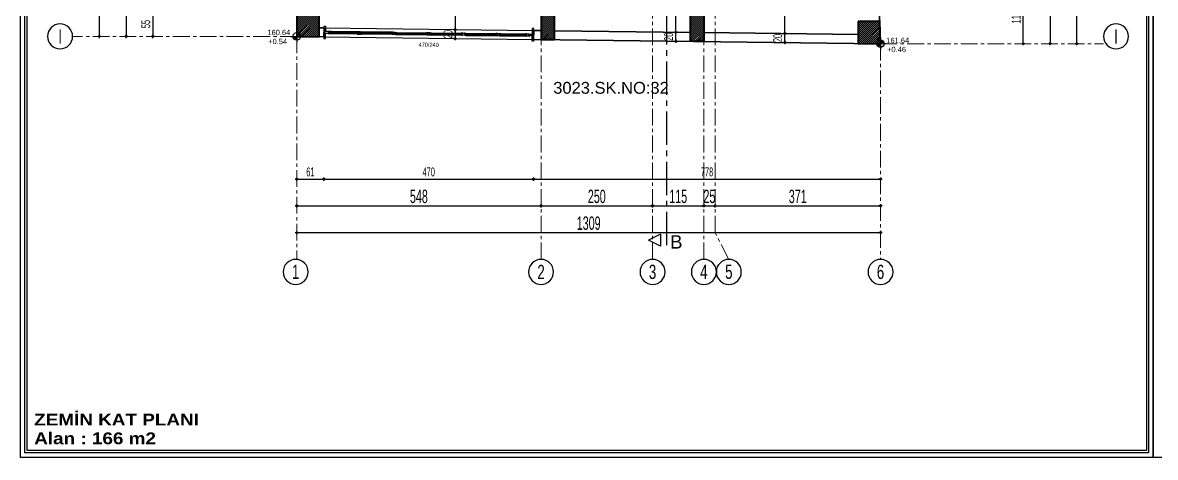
# Model space of a CAD drawing. Extents: x 386248 to 427517, y 4539405 to 4542296.
# Drawn here: x 390773 to 393312, y 4539405 to 4540380 of the extents above; entities that cross this region are included whole.
import ezdxf
from ezdxf.enums import TextEntityAlignment as Align

# ---------------------------------------------------------------- set-up
doc = ezdxf.new("R2010")
doc.units = 0
for name, pattern in [('CENTER', [2, 1.25, -0.25, 0.25, -0.25]), ('CENTER2', [1.125, 0.75, -0.125, 0.125, -0.125]), ('CENTERX2', [4, 2.5, -0.5, 0.5, -0.5])]:
    doc.linetypes.add(name, pattern=pattern)
for name, color, linetype, lineweight in [('AKS', 251, 'CENTERX2', 20), ('AKS YAZISI', 4, 'Continuous', 25), ('ASIK', 3, 'Continuous', 20), ('baca', 9, 'Continuous', 25), ('DIŞ 2', 167, 'Continuous', 25), ('DUVAR', 4, 'Continuous', 35), ('GOR1', 51, 'Continuous', 25), ('kolon', 1, 'Continuous', 40), ('KOTLAR', 63, 'Continuous', 30), ('OLCU10', 2, 'Continuous', 25), ('tarama kolon', 8, 'Continuous', 13), ('YAZILAR', 1, 'Continuous', 30), ('ölçü20', 1, 'Continuous', 20)]:
    doc.layers.add(name, color=color, linetype=linetype, lineweight=lineweight)
for name, color, linetype in [('DIM', 7, 'Continuous'), ('duvar-kesim', 250, 'Continuous'), ('penc-yazi', 7, 'Continuous'), ('pencere', 7, 'Continuous'), ('Standart', 7, 'Continuous')]:
    doc.layers.add(name, color=color, linetype=linetype)
doc.styles.add('arial_1_18', font='arial.ttf', dxfattribs={"height": 0.2})
doc.styles.add('RomanSTA', font='')
doc.styles.get("Standard").update_dxf_attribs({"font": 'arial.ttf'})
doc.styles.add('T', font='ISOt.shx', dxfattribs={"width": 0.6})
doc.styles.add('UNIV', font='', dxfattribs={"width": 0.7})
doc.styles.get('RomanSTA').set_extended_font_data('Arial')
doc.styles.get('UNIV').set_extended_font_data('Comic Sans MS')
doc.dimstyles.new('DOT2', dxfattribs={"dimtxt": 20, "dimasz": 0.7, "dimexe": 5, "dimexo": 5, "dimgap": 6, "dimtad": 1, "dimdec": 0, "dimdsep": 46, "dimtxsty": 'T', "dimblk1": 'SEL2', "dimblk2": 'SEL2', "dimsah": 1, "dimcen": 0, "dimse1": 1, "dimse2": 1, "dimclrd": 256, "dimclre": 256, "dimclrt": 256, "dimadec": 0, "dimazin": 0, "dimtfac": 1, "dimtdec": 0, "dimtix": 1, "dimtmove": 2, "dimatfit": 3, "dimldrblk": 'SEL2', "dimfxl": 1, "dimtolj": 1, "dimtzin": 0, "dimarcsym": 0})

# ---------------------------------------------------------------- blocks, each defined once
blk = doc.blocks.new('SEL2')
at = {"layer": 'OLCU10'}
for p, q in [((5.25, 0), (-5.25, 0)), ((0, 5.25), (0, -3.95))]:
    blk.add_line(p, q, dxfattribs=at)
blk.add_circle((0, 0), 2.75, dxfattribs=at)
blk = doc.blocks.new('*D2084')
at = {"layer": 'Defpoints', "color": 0}
for p in [(391777.2, 4541005.8), (391742.9, 4540364.1), (391794.9, 4540364.1)]:
    blk.add_point(p, dxfattribs=at)
at = {"layer": 'DIM', "lineweight": -2}
blk.add_line((391742.9, 4541005.1), (391742.9, 4540364.8), dxfattribs=at)
at = {"layer": 'DIM', "linetype": 'ByBlock', "lineweight": -2, "xscale": 0.7, "yscale": 0.7, "zscale": 0.7}
for p, rotation in [((391742.9, 4541005.8), 90), ((391742.9, 4540364.1), 270)]:
    blk.add_blockref('SEL2', p, dxfattribs=dict(at, rotation=rotation))
at = {"layer": 'DIM', "insert": (391726.9, 4540684.9), "char_height": 20, "attachment_point": 5, "rotation": 90, "style": 'T'}
blk.add_mtext('\\A1;642', dxfattribs=at)
blk = doc.blocks.new('*D2085')
at = {"layer": 'Defpoints', "color": 0}
for p in [(391794.9, 4540364.1), (391742.9, 4540344.4), (391775.9, 4540344.4)]:
    blk.add_point(p, dxfattribs=at)
at = {"layer": 'DIM', "lineweight": -2}
for p, q in [((391742.9, 4540364.8), (391742.9, 4540365.5)), ((391742.9, 4540364.1), (391742.9, 4540344.4)), ((391742.9, 4540343.7), (391742.9, 4540343))]:
    blk.add_line(p, q, dxfattribs=at)
at = {"layer": 'DIM', "linetype": 'ByBlock', "lineweight": -2, "xscale": 0.7, "yscale": 0.7, "zscale": 0.7}
for p, rotation in [((391742.9, 4540364.1), 270), ((391742.9, 4540344.4), 90)]:
    blk.add_blockref('SEL2', p, dxfattribs=dict(at, rotation=rotation))
at = {"layer": 'DIM', "insert": (391726.9, 4540354.2), "char_height": 20, "attachment_point": 5, "rotation": 90, "style": 'T'}
blk.add_mtext('\\A1;20', dxfattribs=at)
blk = doc.blocks.new('*D2089')
at = {"layer": 'Defpoints', "color": 0}
for p in [(392473.6, 4540335.7), (392473.8, 4540355.7), (392482, 4540355.7)]:
    blk.add_point(p, dxfattribs=at)
at = {"layer": 'DIM', "lineweight": -2}
for p, q in [((392482, 4540356.4), (392482, 4540357.1)), ((392482, 4540335.7), (392482, 4540355.7)), ((392482, 4540335), (392482, 4540334.3))]:
    blk.add_line(p, q, dxfattribs=at)
at = {"layer": 'DIM', "linetype": 'ByBlock', "lineweight": -2, "xscale": 0.7, "yscale": 0.7, "zscale": 0.7}
for p, rotation in [((392482, 4540335.7), 90), ((392482, 4540355.7), 270)]:
    blk.add_blockref('SEL2', p, dxfattribs=dict(at, rotation=rotation))
at = {"layer": 'DIM', "insert": (392466, 4540345.7), "char_height": 20, "attachment_point": 5, "rotation": 90, "style": 'T'}
blk.add_mtext('\\A1;20', dxfattribs=at)
blk = doc.blocks.new('*D2090')
at = {"layer": 'Defpoints', "color": 0}
for p in [(392482, 4541031), (392505, 4541031), (392473.8, 4540355.7)]:
    blk.add_point(p, dxfattribs=at)
at = {"layer": 'DIM', "lineweight": -2}
blk.add_line((392482, 4540356.4), (392482, 4541030.3), dxfattribs=at)
at = {"layer": 'DIM', "linetype": 'ByBlock', "lineweight": -2, "xscale": 0.7, "yscale": 0.7, "zscale": 0.7}
for p, rotation in [((392482, 4541031), 90), ((392482, 4540355.7), 270)]:
    blk.add_blockref('SEL2', p, dxfattribs=dict(at, rotation=rotation))
at = {"layer": 'DIM', "insert": (392466, 4540693.3), "char_height": 20, "attachment_point": 5, "rotation": 90, "style": 'T'}
blk.add_mtext('\\A1;675', dxfattribs=at)
blk = doc.blocks.new('*D2107')
at = {"layer": 'Defpoints', "color": 0}
for p in [(392237.5, 4540358.4), (392252.2, 4540338.4), (392252.4, 4540358.4)]:
    blk.add_point(p, dxfattribs=at)
at = {"layer": 'DIM', "lineweight": -2}
for p, q in [((392237.5, 4540359.1), (392237.5, 4540359.8)), ((392237.5, 4540338.4), (392237.5, 4540358.4)), ((392237.5, 4540337.7), (392237.5, 4540337))]:
    blk.add_line(p, q, dxfattribs=at)
at = {"layer": 'DIM', "linetype": 'ByBlock', "lineweight": -2, "xscale": 0.7, "yscale": 0.7, "zscale": 0.7}
for p, rotation in [((392237.5, 4540358.4), 270), ((392237.5, 4540338.4), 90)]:
    blk.add_blockref('SEL2', p, dxfattribs=dict(at, rotation=rotation))
at = {"layer": 'DIM', "insert": (392221.5, 4540348.4), "char_height": 20, "attachment_point": 5, "rotation": 90, "style": 'T'}
blk.add_mtext('\\A1;20', dxfattribs=at)
blk = doc.blocks.new('*D2108')
at = {"layer": 'Defpoints', "color": 0}
for p in [(392237.5, 4540685.8), (392252.6, 4540685.8), (392252.4, 4540358.4)]:
    blk.add_point(p, dxfattribs=at)
at = {"layer": 'DIM', "lineweight": -2}
blk.add_line((392237.5, 4540359.1), (392237.5, 4540685.1), dxfattribs=at)
at = {"layer": 'DIM', "linetype": 'ByBlock', "lineweight": -2, "xscale": 0.7, "yscale": 0.7, "zscale": 0.7}
for p, rotation in [((392237.5, 4540685.8), 90), ((392237.5, 4540358.4), 270)]:
    blk.add_blockref('SEL2', p, dxfattribs=dict(at, rotation=rotation))
at = {"layer": 'DIM', "insert": (392221.5, 4540522.1), "char_height": 20, "attachment_point": 5, "rotation": 90, "style": 'T'}
blk.add_mtext('\\A1;327', dxfattribs=at)
blk = doc.blocks.new('KOLONLAR 444')
at = {"layer": 'tarama kolon'}
h = blk.add_hatch(dxfattribs=at)
h.set_pattern_fill('ANSI31', color=256)
h.set_pattern_definition([(45, (2287.4398, -3197.0584), (-2.2450640303, 2.2450640303), [])])
h.paths.add_polyline_path([(397483.5, 4544385.7), (397513.5, 4544385.7), (397513.5, 4544325.7), (397483.5, 4544325.7)])
h.paths.add_polyline_path([(397798.1, 4544357.7), (397798.1, 4544337.7), (397798.1, 4544327.7), (397858.1, 4544327.7), (397857.1, 4544357.7)])
h.paths.add_polyline_path([(397123.5, 4544817.3), (397183.5, 4544817.3), (397183.5, 4544787.3), (397123.5, 4544787.3)])
h.paths.add_polyline_path([(397812.7, 4543913.7), (397812.7, 4543893.7), (397812.7, 4543875.7), (397873, 4543875.7), (397872.4, 4543893.7), (397871.7, 4543913.7)])
h.paths.add_polyline_path([(397834.6, 4543572.8), (397834.6, 4543523.5), (397884.6, 4543522.8), (397882.9, 4543572.8)])
h.paths.add_polyline_path([(396633.5, 4544777.3), (396633.5, 4544797.3), (396633.5, 4544817.3), (396573.5, 4544817.3), (396573.5, 4544797.3), (396573.5, 4544777.3)])
h.paths.add_polyline_path([(396626, 4543538.5), (396626, 4543589.2), (396575.9, 4543589.2), (396576, 4543539.2)])
h.paths.add_polyline_path([(397483.5, 4543935.7), (397513.5, 4543935.7), (397513.5, 4543875.7), (397483.5, 4543875.7)])
h.paths.add_polyline_path([(397123.5, 4543875.7), (397123.5, 4543905.7), (397183.5, 4543905.7), (397183.5, 4543875.7)])
h.paths.add_polyline_path([(397373.5, 4544180.7), (397348.5, 4544180.7), (397148.5, 4544180.7), (397148.5, 4544360.7), (397348.5, 4544360.7), (397373.5, 4544360.7), (397373.5, 4544385.7), (397123.5, 4544385.7), (397123.5, 4544155.7), (397123.5, 4544085.7), (397148.5, 4544085.7), (397148.5, 4544155.7), (397373.5, 4544155.7)])
h.paths.add_polyline_path([(397782, 4544817.3), (397782, 4544797.3), (397782, 4544777.3), (397843.3, 4544777.3), (397842.6, 4544797.3), (397842, 4544817.3)])
h.paths.add_polyline_path([(396574.8, 4544120.7), (396634.8, 4544120.7), (396634.8, 4544080.7), (396574.9, 4544080.7)])
h.paths.add_polyline_path([(397458.5, 4543528.2), (397458.5, 4543587.8), (397488.5, 4543587.8), (397488.5, 4543527.8)])
h.paths.add_polyline_path([(397453.5, 4544817.3), (397513.5, 4544817.3), (397513.5, 4544787.3), (397453.5, 4544787.3)])
h.paths.add_polyline_path([(397153.5, 4543605.7), (397133.5, 4543605.7), (397123.5, 4543605.7), (397123.5, 4543532.3), (397153.5, 4543532), (397153.5, 4543595.7)])
h.paths.add_polyline_path([(396634, 4544485.7), (396634, 4544505.7), (396634, 4544515.7), (396633.5, 4544525.7), (396613.5, 4544525.7), (396574, 4544525.7), (396574.1, 4544485.7)])
at = {"layer": 'kolon'}
for points in [[(396573.5, 4544777.3), (396633.5, 4544777.3), (396633.5, 4544797.3), (396633.5, 4544817.3), (396573.5, 4544817.3), (396573.5, 4544797.3)], [(397123.5, 4544817.3), (397183.5, 4544817.3), (397183.5, 4544787.3), (397123.5, 4544787.3)], [(397453.5, 4544817.3), (397513.5, 4544817.3), (397513.5, 4544787.3), (397453.5, 4544787.3)], [(397842.6, 4544797.3), (397842, 4544817.3), (397782, 4544817.3), (397782, 4544797.3), (397782, 4544777.3), (397843.3, 4544777.3)], [(396574.1, 4544485.7), (396634, 4544485.7), (396634, 4544505.7), (396634, 4544515.7), (396634, 4544525.7), (396633.5, 4544525.7), (396613.5, 4544525.7), (396574, 4544525.7)], [(397857.1, 4544357.7), (397798.1, 4544357.7), (397798.1, 4544337.7), (397798.1, 4544327.7), (397858.1, 4544327.7)], [(396574.8, 4544120.7), (396634.8, 4544120.7), (396634.8, 4544080.7), (396574.9, 4544080.7)], [(397871.7, 4543913.7), (397812.7, 4543913.7), (397812.7, 4543893.7), (397812.7, 4543875.7), (397873, 4543875.7), (397872.4, 4543893.7)], [(396626, 4543538.5), (396626, 4543589.2), (396575.9, 4543589.2), (396576, 4543539.2)], [(397153.5, 4543595.7), (397153.5, 4543605.7), (397133.5, 4543605.7), (397123.5, 4543605.7), (397123.5, 4543532.3), (397153.5, 4543532)], [(397458.5, 4543528.2), (397458.5, 4543587.8), (397488.5, 4543587.8), (397488.5, 4543527.8)], [(397834.6, 4543572.8), (397834.6, 4543523.5), (397884.6, 4543522.8), (397882.9, 4543572.8)]]:
    blk.add_lwpolyline(points, close=True, dxfattribs=at)
at = {"layer": 'kolon', "linetype": 'ByBlock'}
blk.add_lwpolyline([(397123.5, 4544155.7), (397123.5, 4544085.7), (397148.5, 4544085.7), (397148.5, 4544155.7), (397373.5, 4544155.7), (397373.5, 4544180.7), (397348.5, 4544180.7), (397148.5, 4544180.7), (397148.5, 4544360.7), (397348.5, 4544360.7), (397373.5, 4544360.7), (397373.5, 4544385.7), (397123.5, 4544385.7), (397123.5, 4544155.7)], dxfattribs=at)
for points in [[(397483.5, 4544385.7), (397513.5, 4544385.7), (397513.5, 4544325.7), (397483.5, 4544325.7)], [(397483.5, 4543935.7), (397513.5, 4543935.7), (397513.5, 4543875.7), (397483.5, 4543875.7)], [(397123.5, 4543875.7), (397123.5, 4543905.7), (397183.5, 4543905.7), (397183.5, 4543875.7)]]:
    blk.add_lwpolyline(points, close=True, dxfattribs=at)
blk = doc.blocks.new('fm-win5')
at = {"color": 8, "linetype": 'Continuous'}
for p, q in [((58, 1.4), (11.5, 1.4)), ((11.5, 1.4), (11.5, 0.2)), ((58, 0.2), (11.5, 0.2)), ((12.5, 1.4), (12.5, 0.2)), ((56.2, 3), (13.3, 3)), ((57, 1.4), (57, 0.2)), ((58, 1.4), (58, 0.2)), ((118, 1.4), (62, 1.4)), ((62, 1.4), (62, 0.2)), ((118, 0.2), (62, 0.2)), ((63, 1.4), (63, 0.2)), ((116.2, 3), (63.8, 3)), ((117, 1.4), (117, 0.2)), ((118, 1.4), (118, 0.2)), ((122, 1.4), (177.3, 1.4)), ((122, 1.4), (122, 0.2)), ((122, 0.2), (177.3, 0.2)), ((123, 1.4), (123, 0.2)), ((123.8, 3), (175.5, 3)), ((177, 1.4), (177, 0.2)), ((178, 1.4), (178, 0.2)), ((182, 1.4), (238, 1.4)), ((182, 1.4), (182, 0.2)), ((182, 0.2), (238, 0.2)), ((183, 1.4), (183, 0.2)), ((183.8, 3), (236.2, 3)), ((237, 1.4), (237, 0.2)), ((238, 1.4), (238, 0.2)), ((242, 1.4), (242, 0.2)), ((242, 1.4), (298, 1.4)), ((242, 0.2), (298, 0.2)), ((243, 1.4), (243, 0.2)), ((243.8, 3), (296.2, 3)), ((297, 1.4), (297, 0.2)), ((298, 1.4), (298, 0.2)), ((302, 1.4), (348.5, 1.4)), ((302, 1.4), (302, 0.2)), ((302, 0.2), (348.5, 0.2)), ((303, 1.4), (303, 0.2)), ((303.8, 3), (346.7, 3)), ((347.5, 1.4), (347.5, 0.2)), ((348.5, 1.4), (348.5, 0.2)), ((55.4, -1.9), (13.4, -1.9)), ((58.3, -0.5), (58.3, -0.5)), ((61.7, -0.5), (61.7, -0.5)), ((115.4, -1.9), (64.6, -1.9)), ((118.3, -0.5), (118.3, -0.5)), ((121.7, -0.5), (121.7, -0.5)), ((124.6, -1.9), (175.4, -1.9)), ((178.3, -0.5), (178.3, -0.5)), ((181.7, -0.5), (181.7, -0.5)), ((184.6, -1.9), (235.4, -1.9)), ((238.3, -0.5), (238.3, -0.5)), ((241.7, -0.5), (241.7, -0.5)), ((244.6, -1.9), (295.5, -1.9)), ((298.3, -0.5), (298.3, -0.5)), ((301.7, -0.5), (301.7, -0.5)), ((304.6, -1.9), (346.7, -1.9))]:
    blk.add_line(p, q, dxfattribs=at)
at = {"linetype": 'Continuous'}
for points in [[(7.5, -1.7), (0, -1.7), (0, 1.7), (7.5, 1.7)], [(7.7, 0.2), (8, 0.2), (8, 0.7), (7.7, 0.7), (7.7, 1), (8, 1), (8, 2), (7, 2), (7, 2.7), (6.4, 2.7), (6.3, 2), (6, 2), (6.2, 3), (13, 3), (13.2, 2), (12.9, 2), (12.8, 2.7), (12.2, 2.7), (12.2, 2), (11, 2), (11, 1), (11.3, 1), (11.3, 0.7), (11, 0.7), (11, 0.2), (11.3, 0.2), (11.3, -0.1), (11, -0.1), (11, -1.7), (11.3, -1.7), (11.3, -2), (7.7, -2), (7.7, -1.7), (8, -1.7), (8, -0.1), (7.7, -0.1)], [(58.5, 0.7), (58.2, 0.7), (58.2, 1), (58.5, 1), (58.5, 2), (57.3, 2), (57.3, 2.7), (56.7, 2.7), (56.6, 2), (56.3, 2), (56.5, 3), (63.5, 3), (63.7, 2), (63.4, 2), (63.3, 2.7), (62.7, 2.7), (62.7, 2), (61.5, 2), (61.5, 1), (61.8, 1), (61.8, 0.7), (61.5, 0.7), (61.5, 0.2), (61.8, 0.2), (61.8, -0.1), (61.5, -0.1), (61.5, -1.7), (61.8, -1.7), (61.8, -2), (58.2, -2), (58.2, -1.7), (58.5, -1.7), (58.5, -0.1), (58.2, -0.1), (58.2, 0.2), (58.5, 0.2)], [(121.5, 0.7), (121.8, 0.7), (121.8, 1), (121.5, 1), (121.5, 2), (122.7, 2), (122.7, 2.7), (123.3, 2.7), (123.4, 2), (123.7, 2), (123.5, 3), (116.5, 3), (116.3, 2), (116.6, 2), (116.7, 2.7), (117.3, 2.7), (117.3, 2), (118.5, 2), (118.5, 1), (118.2, 1), (118.2, 0.7), (118.5, 0.7), (118.5, 0.2), (118.2, 0.2), (118.2, -0.1), (118.5, -0.1), (118.5, -1.7), (118.2, -1.7), (118.2, -2), (121.8, -2), (121.8, -1.7), (121.5, -1.7), (121.5, -0.1), (121.8, -0.1), (121.8, 0.2), (121.5, 0.2)], [(178.5, 0.7), (178.2, 0.7), (178.2, 1), (178.5, 1), (178.5, 2), (177.3, 2), (177.3, 2.7), (176.7, 2.7), (176.6, 2), (176.3, 2), (176.5, 3), (183.5, 3), (183.7, 2), (183.4, 2), (183.3, 2.7), (182.7, 2.7), (182.7, 2), (181.5, 2), (181.5, 1), (181.8, 1), (181.8, 0.7), (181.5, 0.7), (181.5, 0.2), (181.8, 0.2), (181.8, -0.1), (181.5, -0.1), (181.5, -1.7), (181.8, -1.7), (181.8, -2), (178.2, -2), (178.2, -1.7), (178.5, -1.7), (178.5, -0.1), (178.2, -0.1), (178.2, 0.2), (178.5, 0.2)], [(241.5, 0.7), (241.8, 0.7), (241.8, 1), (241.5, 1), (241.5, 2), (242.7, 2), (242.7, 2.7), (243.3, 2.7), (243.4, 2), (243.7, 2), (243.5, 3), (236.5, 3), (236.3, 2), (236.6, 2), (236.7, 2.7), (237.3, 2.7), (237.3, 2), (238.5, 2), (238.5, 1), (238.2, 1), (238.2, 0.7), (238.5, 0.7), (238.5, 0.2), (238.2, 0.2), (238.2, -0.1), (238.5, -0.1), (238.5, -1.7), (238.2, -1.7), (238.2, -2), (241.8, -2), (241.8, -1.7), (241.5, -1.7), (241.5, -0.1), (241.8, -0.1), (241.8, 0.2), (241.5, 0.2)], [(301.5, 0.7), (301.8, 0.7), (301.8, 1), (301.5, 1), (301.5, 2), (302.7, 2), (302.7, 2.7), (303.3, 2.7), (303.4, 2), (303.7, 2), (303.5, 3), (296.5, 3), (296.3, 2), (296.6, 2), (296.7, 2.7), (297.3, 2.7), (297.3, 2), (298.5, 2), (298.5, 1), (298.2, 1), (298.2, 0.7), (298.5, 0.7), (298.5, 0.2), (298.2, 0.2), (298.2, -0.1), (298.5, -0.1), (298.5, -1.7), (298.2, -1.7), (298.2, -2), (301.8, -2), (301.8, -1.7), (301.5, -1.7), (301.5, -0.1), (301.8, -0.1), (301.8, 0.2), (301.5, 0.2)], [(352.3, 0.2), (352, 0.2), (352, 0.7), (352.3, 0.7), (352.3, 1), (352, 1), (352, 2), (353, 2), (353, 2.7), (353.6, 2.7), (353.7, 2), (354, 2), (353.8, 3), (347, 3), (346.8, 2), (347.1, 2), (347.2, 2.7), (347.8, 2.7), (347.8, 2), (349, 2), (349, 1), (348.7, 1), (348.7, 0.7), (349, 0.7), (349, 0.2), (348.7, 0.2), (348.7, -0.1), (349, -0.1), (349, -1.7), (348.7, -1.7), (348.7, -2), (352.3, -2), (352.3, -1.7), (352, -1.7), (352, -0.1), (352.3, -0.1)], [(352.5, -1.7), (360, -1.7), (360, 1.7), (352.5, 1.7)]]:
    blk.add_lwpolyline(points, close=True, dxfattribs=at)
at = {"color": 8, "linetype": 'Continuous'}
for points in [[(13.1, -0.5), (12.8, -0.5), (12.8, -1), (12.3, -1), (12.3, -0.5), (12, -0.5), (12, -1.1), (11.2, -1.1), (11.2, -0.5), (11.1, -0.5), (11.1, -1.4), (11.4, -1.4), (11.4, -1.9), (13.1, -1.9)], [(58.4, -0.2), (58.4, -0.8), (58, -0.8), (58, -1.2), (58.3, -1.2), (58.3, -1.5), (58, -1.5), (58, -1.9), (55.7, -1.9), (55.7, -0.5), (56, -0.5), (56, -1), (56.5, -1), (56.5, -0.5), (58.3, -0.5), (58.3, -0.2)], [(61.6, -0.2), (61.6, -0.8), (62, -0.8), (62, -1.2), (61.7, -1.2), (61.7, -1.5), (62, -1.5), (62, -1.9), (64.3, -1.9), (64.3, -0.5), (64, -0.5), (64, -1), (63.5, -1), (63.5, -0.5), (61.7, -0.5), (61.7, -0.2)], [(118.4, -0.2), (118.4, -0.8), (118, -0.8), (118, -1.2), (118.3, -1.2), (118.3, -1.5), (118, -1.5), (118, -1.9), (115.7, -1.9), (115.7, -0.5), (116, -0.5), (116, -1), (116.5, -1), (116.5, -0.5), (118.3, -0.5), (118.3, -0.2)], [(121.6, -0.2), (121.6, -0.8), (122, -0.8), (122, -1.2), (121.7, -1.2), (121.7, -1.5), (122, -1.5), (122, -1.9), (124.3, -1.9), (124.3, -0.5), (124, -0.5), (124, -1), (123.5, -1), (123.5, -0.5), (121.7, -0.5), (121.7, -0.2)], [(178.4, -0.2), (178.4, -0.8), (178, -0.8), (178, -1.2), (178.3, -1.2), (178.3, -1.5), (178, -1.5), (178, -1.9), (175.7, -1.9), (175.7, -0.5), (176, -0.5), (176, -1), (176.5, -1), (176.5, -0.5), (178.3, -0.5), (178.3, -0.2)], [(181.6, -0.2), (181.6, -0.8), (182, -0.8), (182, -1.2), (181.7, -1.2), (181.7, -1.5), (182, -1.5), (182, -1.9), (184.3, -1.9), (184.3, -0.5), (184, -0.5), (184, -1), (183.5, -1), (183.5, -0.5), (181.7, -0.5), (181.7, -0.2)], [(238.4, -0.2), (238.4, -0.8), (238, -0.8), (238, -1.2), (238.3, -1.2), (238.3, -1.5), (238, -1.5), (238, -1.9), (235.7, -1.9), (235.7, -0.5), (236, -0.5), (236, -1), (236.5, -1), (236.5, -0.5), (238.3, -0.5), (238.3, -0.2)], [(241.6, -0.2), (241.6, -0.8), (242, -0.8), (242, -1.2), (241.7, -1.2), (241.7, -1.5), (242, -1.5), (242, -1.9), (244.3, -1.9), (244.3, -0.5), (244, -0.5), (244, -1), (243.5, -1), (243.5, -0.5), (241.7, -0.5), (241.7, -0.2)], [(298.4, -0.2), (298.4, -0.8), (298, -0.8), (298, -1.2), (298.3, -1.2), (298.3, -1.5), (298, -1.5), (298, -1.9), (295.7, -1.9), (295.7, -0.5), (296, -0.5), (296, -1), (296.5, -1), (296.5, -0.5), (298.3, -0.5), (298.3, -0.2)], [(301.6, -0.2), (301.6, -0.8), (302, -0.8), (302, -1.2), (301.7, -1.2), (301.7, -1.5), (302, -1.5), (302, -1.9), (304.3, -1.9), (304.3, -0.5), (304, -0.5), (304, -1), (303.5, -1), (303.5, -0.5), (301.7, -0.5), (301.7, -0.2)], [(346.9, -0.5), (347.2, -0.5), (347.2, -1), (347.7, -1), (347.7, -0.5), (348, -0.5), (348, -1.1), (348.8, -1.1), (348.8, -0.5), (348.9, -0.5), (348.9, -1.4), (348.6, -1.4), (348.6, -1.9), (346.9, -1.9)]]:
    blk.add_lwpolyline(points, close=True, dxfattribs=at)
blk = doc.blocks.new('AKS-NO')
blk.add_circle((0, 0), 35)
at = {"color": 7, "style": 'UNIV', "width": 0.7}
blk.add_attdef('AKS-NO', text='', height=40, dxfattribs=at).set_placement((0, 0), align=Align.MIDDLE)
blk = doc.blocks.new('*D2566')
at = {"layer": 'Defpoints', "color": 0}
for p in [(392696.4, 4539909.2), (391387.8, 4539849.2), (392696.4, 4539849.2)]:
    blk.add_point(p, dxfattribs=at)
at = {"layer": 'DIŞ 2', "lineweight": -2}
blk.add_line((391388.5, 4539909.2), (392695.7, 4539909.2), dxfattribs=at)
at = {"layer": 'DIŞ 2', "linetype": 'ByBlock', "lineweight": -2, "xscale": 0.7, "yscale": 0.7, "zscale": 0.7, "rotation": 180}
blk.add_blockref('SEL2', (391387.8, 4539909.2), dxfattribs=at)
at = {"layer": 'DIŞ 2', "linetype": 'ByBlock', "lineweight": -2, "xscale": 0.7, "yscale": 0.7, "zscale": 0.7}
blk.add_blockref('SEL2', (392696.4, 4539909.2), dxfattribs=at)
at = {"layer": 'DIŞ 2', "insert": (392042.1, 4539930.2), "char_height": 30, "attachment_point": 5, "style": 'T'}
blk.add_mtext('\\A1;1309', dxfattribs=at)
blk = doc.blocks.new('*D2567')
at = {"layer": 'Defpoints', "color": 0}
for p in [(390945.2, 4541627.4), (390970.5, 4541627.4), (390970.5, 4540349.2)]:
    blk.add_point(p, dxfattribs=at)
at = {"layer": 'DIŞ 2', "lineweight": -2}
blk.add_line((390945.2, 4540349.9), (390945.2, 4541626.7), dxfattribs=at)
at = {"layer": 'DIŞ 2', "linetype": 'ByBlock', "lineweight": -2, "xscale": 0.7, "yscale": 0.7, "zscale": 0.7}
for p, rotation in [((390945.2, 4541627.4), 90), ((390945.2, 4540349.2), 270)]:
    blk.add_blockref('SEL2', p, dxfattribs=dict(at, rotation=rotation))
at = {"layer": 'DIŞ 2', "insert": (390924.2, 4540988.3), "char_height": 30, "attachment_point": 5, "rotation": 90, "style": 'T'}
blk.add_mtext('\\A1;1278', dxfattribs=at)
blk = doc.blocks.new('*D2575')
at = {"layer": 'ASIK', "lineweight": -2}
blk.add_line((391005.2, 4540685.1), (391005.2, 4540349.9), dxfattribs=at)
at = {"layer": 'Defpoints', "color": 0}
for p in [(391032.6, 4540685.8), (391005.2, 4540349.2), (391033.1, 4540349.2)]:
    blk.add_point(p, dxfattribs=at)
at = {"layer": 'ASIK', "linetype": 'ByBlock', "lineweight": -2, "xscale": 0.7, "yscale": 0.7, "zscale": 0.7}
for p, rotation in [((391005.2, 4540685.8), 90), ((391005.2, 4540349.2), 270)]:
    blk.add_blockref('SEL2', p, dxfattribs=dict(at, rotation=rotation))
at = {"layer": 'ASIK', "insert": (390984.2, 4540517.5), "char_height": 30, "attachment_point": 5, "rotation": 90, "style": 'T'}
blk.add_mtext('\\A1;337', dxfattribs=at)
blk = doc.blocks.new('*D2578')
at = {"layer": 'ASIK', "lineweight": -2}
blk.add_line((391388.5, 4539969.2), (391934.6, 4539969.2), dxfattribs=at)
at = {"layer": 'Defpoints', "color": 0}
for p in [(391935.3, 4540007.2), (391387.8, 4539990.5), (391935.3, 4539969.2)]:
    blk.add_point(p, dxfattribs=at)
at = {"layer": 'ASIK', "linetype": 'ByBlock', "lineweight": -2, "xscale": 0.7, "yscale": 0.7, "zscale": 0.7, "rotation": 180}
blk.add_blockref('SEL2', (391387.8, 4539969.2), dxfattribs=at)
at = {"layer": 'ASIK', "linetype": 'ByBlock', "lineweight": -2, "xscale": 0.7, "yscale": 0.7, "zscale": 0.7}
blk.add_blockref('SEL2', (391935.3, 4539969.2), dxfattribs=at)
at = {"layer": 'ASIK', "insert": (391661.5, 4539990.2), "char_height": 30, "attachment_point": 5, "style": 'T'}
blk.add_mtext('\\A1;548', dxfattribs=at)
blk = doc.blocks.new('*D2579')
at = {"layer": 'ASIK', "lineweight": -2}
blk.add_line((391936, 4539969.2), (392184.6, 4539969.2), dxfattribs=at)
at = {"layer": 'Defpoints', "color": 0}
for p in [(391935.3, 4540007.2), (392185.3, 4540007.2), (392185.3, 4539969.2)]:
    blk.add_point(p, dxfattribs=at)
at = {"layer": 'ASIK', "linetype": 'ByBlock', "lineweight": -2, "xscale": 0.7, "yscale": 0.7, "zscale": 0.7, "rotation": 180}
blk.add_blockref('SEL2', (391935.3, 4539969.2), dxfattribs=at)
at = {"layer": 'ASIK', "linetype": 'ByBlock', "lineweight": -2, "xscale": 0.7, "yscale": 0.7, "zscale": 0.7}
blk.add_blockref('SEL2', (392185.3, 4539969.2), dxfattribs=at)
at = {"layer": 'ASIK', "insert": (392060.3, 4539990.2), "char_height": 30, "attachment_point": 5, "style": 'T'}
blk.add_mtext('\\A1;250', dxfattribs=at)
blk = doc.blocks.new('*D2580')
at = {"layer": 'ASIK', "lineweight": -2}
blk.add_line((392186, 4539969.2), (392299.6, 4539969.2), dxfattribs=at)
at = {"layer": 'Defpoints', "color": 0}
for p in [(392185.3, 4540007.2), (392300.3, 4539994.9), (392300.3, 4539969.2)]:
    blk.add_point(p, dxfattribs=at)
at = {"layer": 'ASIK', "linetype": 'ByBlock', "lineweight": -2, "xscale": 0.7, "yscale": 0.7, "zscale": 0.7, "rotation": 180}
blk.add_blockref('SEL2', (392185.3, 4539969.2), dxfattribs=at)
at = {"layer": 'ASIK', "linetype": 'ByBlock', "lineweight": -2, "xscale": 0.7, "yscale": 0.7, "zscale": 0.7}
blk.add_blockref('SEL2', (392300.3, 4539969.2), dxfattribs=at)
at = {"layer": 'ASIK', "insert": (392242.8, 4539990.2), "char_height": 30, "attachment_point": 5, "style": 'T'}
blk.add_mtext('\\A1;115', dxfattribs=at)
blk = doc.blocks.new('*D2581')
at = {"layer": 'ASIK', "lineweight": -2}
for p, q in [((392299.6, 4539969.2), (392298.9, 4539969.2)), ((392300.3, 4539969.2), (392325.3, 4539969.2)), ((392326, 4539969.2), (392326.7, 4539969.2))]:
    blk.add_line(p, q, dxfattribs=at)
at = {"layer": 'Defpoints', "color": 0}
for p in [(392300.3, 4539994.9), (392325.3, 4539994.9), (392325.3, 4539969.2)]:
    blk.add_point(p, dxfattribs=at)
at = {"layer": 'ASIK', "linetype": 'ByBlock', "lineweight": -2, "xscale": 0.7, "yscale": 0.7, "zscale": 0.7}
blk.add_blockref('SEL2', (392300.3, 4539969.2), dxfattribs=at)
at = {"layer": 'ASIK', "linetype": 'ByBlock', "lineweight": -2, "xscale": 0.7, "yscale": 0.7, "zscale": 0.7, "rotation": 180}
blk.add_blockref('SEL2', (392325.3, 4539969.2), dxfattribs=at)
at = {"layer": 'ASIK', "insert": (392312.8, 4539990.2), "char_height": 30, "attachment_point": 5, "style": 'T'}
blk.add_mtext('\\A1;25', dxfattribs=at)
blk = doc.blocks.new('*D2582')
at = {"layer": 'ASIK', "lineweight": -2}
blk.add_line((392326, 4539969.2), (392695.7, 4539969.2), dxfattribs=at)
at = {"layer": 'Defpoints', "color": 0}
for p in [(392325.3, 4539994.9), (392696.4, 4539994.9), (392696.4, 4539969.2)]:
    blk.add_point(p, dxfattribs=at)
at = {"layer": 'ASIK', "linetype": 'ByBlock', "lineweight": -2, "xscale": 0.7, "yscale": 0.7, "zscale": 0.7, "rotation": 180}
blk.add_blockref('SEL2', (392325.3, 4539969.2), dxfattribs=at)
at = {"layer": 'ASIK', "linetype": 'ByBlock', "lineweight": -2, "xscale": 0.7, "yscale": 0.7, "zscale": 0.7}
blk.add_blockref('SEL2', (392696.4, 4539969.2), dxfattribs=at)
at = {"layer": 'ASIK', "insert": (392510.8, 4539990.2), "char_height": 30, "attachment_point": 5, "style": 'T'}
blk.add_mtext('\\A1;371', dxfattribs=at)
blk = doc.blocks.new('*D2584')
at = {"layer": 'Defpoints', "color": 0}
for p in [(393136.4, 4541627.4), (393136.4, 4541627.4), (393192.1, 4540332.9)]:
    blk.add_point(p, dxfattribs=at)
at = {"layer": 'DIŞ 2', "lineweight": -2}
blk.add_line((393136.4, 4540333.6), (393136.4, 4541626.7), dxfattribs=at)
at = {"layer": 'DIŞ 2', "linetype": 'ByBlock', "lineweight": -2, "xscale": 0.7, "yscale": 0.7, "zscale": 0.7}
for p, rotation in [((393136.4, 4541627.4), 90), ((393136.4, 4540332.9), 270)]:
    blk.add_blockref('SEL2', p, dxfattribs=dict(at, rotation=rotation))
at = {"layer": 'DIŞ 2', "insert": (393115.4, 4540980.1), "char_height": 30, "attachment_point": 5, "rotation": 90, "style": 'T'}
blk.add_mtext('\\A1;1294', dxfattribs=at)
blk = doc.blocks.new('*D2592')
at = {"layer": 'ASIK', "lineweight": -2}
blk.add_line((393076.4, 4540685.1), (393076.4, 4540333.6), dxfattribs=at)
at = {"layer": 'Defpoints', "color": 0}
for p in [(393052.3, 4540685.8), (393052.3, 4540332.9), (393076.4, 4540332.9)]:
    blk.add_point(p, dxfattribs=at)
at = {"layer": 'ASIK', "linetype": 'ByBlock', "lineweight": -2, "xscale": 0.7, "yscale": 0.7, "zscale": 0.7}
for p, rotation in [((393076.4, 4540685.8), 90), ((393076.4, 4540332.9), 270)]:
    blk.add_blockref('SEL2', p, dxfattribs=dict(at, rotation=rotation))
at = {"layer": 'ASIK', "insert": (393055.4, 4540509.3), "char_height": 30, "attachment_point": 5, "rotation": 90, "style": 'T'}
blk.add_mtext('\\A1;353', dxfattribs=at)
blk = doc.blocks.new('*D2646')
at = {"layer": 'Defpoints', "color": 0}
for p in [(391390.2, 4540404.4), (391065.2, 4540349.2), (391267, 4540349.2)]:
    blk.add_point(p, dxfattribs=at)
at = {"layer": 'ölçü20', "lineweight": -2}
blk.add_line((391065.2, 4540403.7), (391065.2, 4540349.9), dxfattribs=at)
at = {"layer": 'ölçü20', "linetype": 'ByBlock', "lineweight": -2, "xscale": 0.7, "yscale": 0.7, "zscale": 0.7}
for p, rotation in [((391065.2, 4540404.4), 90), ((391065.2, 4540349.2), 270)]:
    blk.add_blockref('SEL2', p, dxfattribs=dict(at, rotation=rotation))
at = {"layer": 'ölçü20', "insert": (391049.2, 4540376.8), "char_height": 20, "attachment_point": 5, "rotation": 90, "style": 'T'}
blk.add_mtext('\\A1;55', dxfattribs=at)
blk = doc.blocks.new('*D2647')
at = {"layer": 'Defpoints', "color": 0}
for p in [(391448.7, 4540348.4), (391387.8, 4540201.3), (391448.7, 4540029.2)]:
    blk.add_point(p, dxfattribs=at)
at = {"layer": 'ölçü20', "lineweight": -2}
blk.add_line((391388.5, 4540029.2), (391448, 4540029.2), dxfattribs=at)
at = {"layer": 'ölçü20', "linetype": 'ByBlock', "lineweight": -2, "xscale": 0.7, "yscale": 0.7, "zscale": 0.7, "rotation": 180}
blk.add_blockref('SEL2', (391387.8, 4540029.2), dxfattribs=at)
at = {"layer": 'ölçü20', "linetype": 'ByBlock', "lineweight": -2, "xscale": 0.7, "yscale": 0.7, "zscale": 0.7}
blk.add_blockref('SEL2', (391448.7, 4540029.2), dxfattribs=at)
at = {"layer": 'ölçü20', "insert": (391418.2, 4540045.2), "char_height": 20, "attachment_point": 5, "style": 'T'}
blk.add_mtext('\\A1;61', dxfattribs=at)
blk = doc.blocks.new('*D2648')
at = {"layer": 'Defpoints', "color": 0}
for p in [(391448.7, 4540348.4), (391918.6, 4540342.6), (391918.6, 4540029.2)]:
    blk.add_point(p, dxfattribs=at)
at = {"layer": 'ölçü20', "lineweight": -2}
blk.add_line((391449.4, 4540029.2), (391917.9, 4540029.2), dxfattribs=at)
at = {"layer": 'ölçü20', "linetype": 'ByBlock', "lineweight": -2, "xscale": 0.7, "yscale": 0.7, "zscale": 0.7, "rotation": 180}
blk.add_blockref('SEL2', (391448.7, 4540029.2), dxfattribs=at)
at = {"layer": 'ölçü20', "linetype": 'ByBlock', "lineweight": -2, "xscale": 0.7, "yscale": 0.7, "zscale": 0.7}
blk.add_blockref('SEL2', (391918.6, 4540029.2), dxfattribs=at)
at = {"layer": 'ölçü20', "insert": (391683.6, 4540045.2), "char_height": 20, "attachment_point": 5, "style": 'T'}
blk.add_mtext('\\A1;470', dxfattribs=at)
blk = doc.blocks.new('*D2649')
at = {"layer": 'Defpoints', "color": 0}
for p in [(391918.6, 4540342.6), (392696.4, 4540276), (392696.4, 4540029.2)]:
    blk.add_point(p, dxfattribs=at)
at = {"layer": 'ölçü20', "lineweight": -2}
blk.add_line((391919.3, 4540029.2), (392695.7, 4540029.2), dxfattribs=at)
at = {"layer": 'ölçü20', "linetype": 'ByBlock', "lineweight": -2, "xscale": 0.7, "yscale": 0.7, "zscale": 0.7, "rotation": 180}
blk.add_blockref('SEL2', (391918.6, 4540029.2), dxfattribs=at)
at = {"layer": 'ölçü20', "linetype": 'ByBlock', "lineweight": -2, "xscale": 0.7, "yscale": 0.7, "zscale": 0.7}
blk.add_blockref('SEL2', (392696.4, 4540029.2), dxfattribs=at)
at = {"layer": 'ölçü20', "insert": (392307.5, 4540045.2), "char_height": 20, "attachment_point": 5, "style": 'T'}
blk.add_mtext('\\A1;778', dxfattribs=at)
blk = doc.blocks.new('*D2650')
at = {"layer": 'Defpoints', "color": 0}
for p in [(392702.5, 4540451.4), (393016.4, 4540451.4), (392911.9, 4540332.9)]:
    blk.add_point(p, dxfattribs=at)
at = {"layer": 'ölçü20', "lineweight": -2}
blk.add_line((393016.4, 4540333.6), (393016.4, 4540450.7), dxfattribs=at)
at = {"layer": 'ölçü20', "linetype": 'ByBlock', "lineweight": -2, "xscale": 0.7, "yscale": 0.7, "zscale": 0.7}
for p, rotation in [((393016.4, 4540451.4), 90), ((393016.4, 4540332.9), 270)]:
    blk.add_blockref('SEL2', p, dxfattribs=dict(at, rotation=rotation))
at = {"layer": 'ölçü20', "insert": (393000.4, 4540392.1), "char_height": 20, "attachment_point": 5, "rotation": 90, "style": 'T'}
blk.add_mtext('\\A1;118', dxfattribs=at)
blk = doc.blocks.new('G$C5DD4B624')
at = {"layer": 'Standart', "color": 2, "linetype": 'Continuous', "lineweight": -3, "ltscale": 100}
for points in [[(1052.2, 2101.9), (1025.5, 2088.6)], [(1052.2, 2075.3), (1025.5, 2088.6)], [(1052.2, 2101.9), (1052.2, 2075.3)], [(-239.1, 871.7), (-225.8, 898.4)], [(-212.4, 871.7), (-225.8, 898.4)], [(1993, 871.7), (2006.3, 898.4)], [(2019.6, 871.7), (2006.3, 898.4)], [(-239.1, 871.7), (-212.4, 871.7)], [(1993, 871.7), (2019.6, 871.7)], [(1052.2, 139.3), (1025.5, 126)], [(1052.2, 139.3), (1052.2, 112.7)], [(1052.2, 112.7), (1025.5, 126)]]:
    blk.add_lwpolyline(points, dxfattribs=at)
at = {"layer": 'Standart', "color": 2, "linetype": 'CENTER2', "lineweight": 30, "ltscale": 100}
for points in [[(1065.5, 2101.9), (1065.5, 112.7)], [(-239.1, 858.4), (2019.6, 858.4)]]:
    blk.add_lwpolyline(points, dxfattribs=at)
at = {"layer": 'Standart', "color": 51, "linetype": 'Continuous', "lineweight": -3, "ltscale": 100, "style": 'arial_1_18'}
for s, p in [('B', (1073.6, 2070)), ('A', (-236.6, 823.4)), ('A', (1991.4, 823.4)), ('B', (1073.6, 107.1))]:
    blk.add_text(s, height=30, dxfattribs=at).set_placement(p)
blk = doc.blocks.new('KT')
at = {"layer": 'baca', "lineweight": 30}
for points in [[(386961, 4544483, 0.198912), (386970, 4544459, 0.198912), (386994, 4544449), (386994, 4544483)], [(387018, 4544507, 0.198912), (386994, 4544516), (386994, 4544483), (387028, 4544483, 0.198912)]]:
    blk.add_hatch(color=256, dxfattribs=at).paths.add_polyline_path(points)
at = {"layer": 'KOTLAR', "color": 1}
for p, q in [((386942, 4544483), (387046, 4544483)), ((386994, 4544535), (386994, 4544431))]:
    blk.add_line(p, q, dxfattribs=at)
blk.add_circle((386994, 4544483), 33.5, dxfattribs=at)
blk = doc.blocks.new('G$C4E716FBB')
at = {"layer": 'KOTLAR', "xscale": 0.25, "yscale": 0.25, "zscale": 0.25}
for p in [(-97809, -1135616.6), (-96540.5, -1135616.6), (-97806.5, -1136894.8), (-96497.9, -1136911.1)]:
    blk.add_blockref('KT', p, dxfattribs=at)
at = {"layer": 'KOTLAR', "color": 1, "linetype": 'Continuous'}
for s, rotation, p in [('160.14', 0.1668, (-1113.5, 531.6)), ('-1.04', 359.8332, (-1111.8, 511.5)), ('161.50', 0.1668, (216.5, 509.1)), ('+0.32', 359.8332, (220.3, 490.9)), ('160.64', 0.1668, (-1123.8, -771.3)), ('+0.54', 359.8332, (-1122.1, -791.4)), ('161.64', 0.1668, (263.6, -789.2)), ('+0.46', 359.8332, (265.3, -809.3))]:
    blk.add_text(s, height=12, rotation=rotation, dxfattribs=at).set_placement(p)

msp = doc.modelspace()

# ---------------------------------------------------------------- linework, layer by layer
at = {"layer": 'AKS', "linetype": 'CENTER', "ltscale": 30}
for p, q in [((391935.314, 4539849.21), (391935.314, 4541877.375)), ((392185.314, 4539849.21), (392185.314, 4541877.375)), ((392300.314, 4539849.21), (392300.314, 4541877.375)), ((391387.756, 4540349.21), (390885.23, 4540349.21)), ((391387.756, 4540349.21), (391387.756, 4539849.21)), ((392696.359, 4540332.881), (392696.359, 4539849.21)), ((392696.359, 4540332.881), (393196.359, 4540332.881))]:
    msp.add_line(p, q, dxfattribs=at)
msp.add_lwpolyline([(392356.314, 4539849.21), (392325.314, 4539909.21), (392325.314, 4541817.375), (392356.314, 4541877.375)], dxfattribs=at)
at = {"layer": 'DUVAR'}
for p, q in [((392696.359, 4540332.881), (392692.469, 4540451.022)), ((391387.647, 4540404.351), (391387.756, 4540349.21)), ((391448.908, 4540368.448), (391448.659, 4540348.45)), ((391918.872, 4540362.584), (391918.622, 4540342.586)), ((391387.756, 4540349.21), (391448.659, 4540348.45)), ((391918.622, 4540342.586), (392696.359, 4540332.881))]:
    msp.add_line(p, q, dxfattribs=at)
for points in [[(391448.908, 4540368.448), (391437.756, 4540368.588)], [(391935.314, 4540362.379), (391918.872, 4540362.584)], [(392270.314, 4540358.199), (391965.314, 4540362.005)], [(392646.359, 4540353.506), (392300.314, 4540357.824)]]:
    msp.add_lwpolyline(points, dxfattribs=at)
at = {"layer": 'duvar-kesim'}
for p, q in [((391448.908, 4540368.448), (391918.872, 4540362.584)), ((391448.659, 4540348.45), (391918.622, 4540342.586))]:
    msp.add_line(p, q, dxfattribs=at)
at = {"layer": 'pencere'}
for points in [[(391448.933, 4540370.448), (391448.958, 4540372.448), (391452.458, 4540372.404), (391452.314, 4540360.905)], [(391918.897, 4540364.584), (391918.922, 4540366.584), (391915.422, 4540366.627), (391915.278, 4540355.128)], [(391448.634, 4540346.45), (391448.609, 4540344.45), (391452.109, 4540344.407), (391452.252, 4540355.906)], [(391918.597, 4540340.586), (391918.572, 4540338.586), (391915.073, 4540338.63), (391915.216, 4540350.129)]]:
    msp.add_lwpolyline(points, dxfattribs=at)
at = {"layer": 'YAZILAR', "color": 133, "ltscale": 5}
for points in [[(390768.231, 4542295.7), (393307.44, 4542295.7), (393307.44, 4539405.231), (390768.231, 4539405.231)], [(393307.44, 4542295.7), (395846.649, 4542295.7), (395846.649, 4539405.231), (393307.44, 4539405.231)], [(390778.231, 4542285.7), (393297.44, 4542285.7), (393297.44, 4539415.231), (390778.231, 4539415.231)], [(390783.231, 4542280.7), (393292.44, 4542280.7), (393292.44, 4539420.231), (390783.231, 4539420.231)]]:
    msp.add_lwpolyline(points, close=True, dxfattribs=at)

# ---------------------------------------------------------------- block references
at = {"layer": 'AKS YAZISI'}
ref = msp.add_blockref('AKS-NO', (390857.23, 4540349.21), dxfattribs=dict(at, xscale=-0.8000000000029103, yscale=0.8000000000029103, zscale=0.8, rotation=180.0000000005319))
ref.add_attrib('AKS-NO', 'I', dxfattribs={"layer": '0', "color": 7, "height": 32, "style": 'UNIV', "width": 0.7}).set_placement((390857.23, 4540349.21), align=Align.MIDDLE)
ref = msp.add_blockref('AKS-NO', (393224.359, 4540349.21), dxfattribs=dict(at, xscale=-0.8000000000029103, yscale=0.8000000000029103, zscale=0.8, rotation=180.0000000005319))
ref.add_attrib('AKS-NO', 'I', dxfattribs={"layer": '0', "color": 7, "height": 32, "style": 'UNIV', "width": 0.7}).set_placement((393224.359, 4540349.21), align=Align.MIDDLE)
ref = msp.add_blockref('AKS-NO', (391385.23, 4539821.21), dxfattribs=dict(at, xscale=-0.8000000000029103, yscale=0.8000000000029103, zscale=0.8, rotation=180.0000000005319))
ref.add_attrib('AKS-NO', '1', dxfattribs={"layer": '0', "color": 7, "height": 32, "style": 'UNIV', "width": 0.7}).set_placement((391385.23, 4539821.21), align=Align.MIDDLE)
ref = msp.add_blockref('AKS-NO', (391935.314, 4539821.21), dxfattribs=dict(at, xscale=-0.8000000000029103, yscale=0.8000000000029103, zscale=0.8, rotation=180.0000000005319))
ref.add_attrib('AKS-NO', '2', dxfattribs={"layer": '0', "color": 7, "height": 32, "style": 'UNIV', "width": 0.7}).set_placement((391935.314, 4539821.21), align=Align.MIDDLE)
ref = msp.add_blockref('AKS-NO', (392185.314, 4539821.21), dxfattribs=dict(at, xscale=-0.8000000000029103, yscale=0.8000000000029103, zscale=0.8, rotation=180.0000000005319))
ref.add_attrib('AKS-NO', '3', dxfattribs={"layer": '0', "color": 7, "height": 32, "style": 'UNIV', "width": 0.7}).set_placement((392185.314, 4539821.21), align=Align.MIDDLE)
ref = msp.add_blockref('AKS-NO', (392300.314, 4539821.21), dxfattribs=dict(at, xscale=-0.8000000000029103, yscale=0.8000000000029103, zscale=0.8, rotation=180.0000000005319))
ref.add_attrib('AKS-NO', '4', dxfattribs={"layer": '0', "color": 7, "height": 32, "style": 'UNIV', "width": 0.7}).set_placement((392300.314, 4539821.21), align=Align.MIDDLE)
ref = msp.add_blockref('AKS-NO', (392356.314, 4539821.21), dxfattribs=dict(at, xscale=-0.8000000000029103, yscale=0.8000000000029103, zscale=0.8, rotation=180.0000000005319))
ref.add_attrib('AKS-NO', '5', dxfattribs={"layer": '0', "color": 7, "height": 32, "style": 'UNIV', "width": 0.7}).set_placement((392356.314, 4539821.21), align=Align.MIDDLE)
ref = msp.add_blockref('AKS-NO', (392696.359, 4539821.21), dxfattribs=dict(at, xscale=-0.8000000000029103, yscale=0.8000000000029103, zscale=0.8, rotation=180.0000000005319))
ref.add_attrib('AKS-NO', '6', dxfattribs={"layer": '0', "color": 7, "height": 32, "style": 'UNIV', "width": 0.7}).set_placement((392696.359, 4539821.21), align=Align.MIDDLE)
at = {"layer": 'GOR1'}
msp.add_blockref('G$C5DD4B624', (391150.975, 4539766.311), dxfattribs=at)
at = {"layer": 'kolon'}
msp.add_blockref('KOLONLAR 444', (-5188.234, -3189.955), dxfattribs=at)
at = {"layer": 'pencere', "xscale": 1.30000000000003, "yscale": -1, "zscale": 1.30000000000003, "rotation": 359.2850921383327}
msp.add_blockref('fm-win5', (391449.783, 4540358.437), dxfattribs=at)
at = {"layer": 'tarama kolon'}
msp.add_blockref('G$C4E716FBB', (392445.716, 4541123.291), dxfattribs=at)

# ---------------------------------------------------------------- texts
at = {"layer": 'penc-yazi'}
msp.add_text('470/240', height=9, rotation=359.285095, dxfattribs=at).set_placement((391683.453, 4540330.519), align=Align.MIDDLE_CENTER)
at = {"layer": 'YAZILAR', "color": 0, "style": 'RomanSTA'}
msp.add_text('3023.SK.NO:32', height=26.47628, dxfattribs=at).set_placement((391962.68, 4540220.651))
at = {"layer": 'YAZILAR', "color": 0, "char_height": 26.47628, "width": 5120.77446, "attachment_point": 1, "style": 'RomanSTA'}
for s, insert in [('{\\fArial Black|b0|i0|c162|p34;ZEMİN KAT PLANI}', (390799.137, 4539503.271)), ('{\\fArial Black|b0|i0|c0|p34;Alan : 166 m2}', (390799.137, 4539461.11))]:
    msp.add_mtext(s, dxfattribs=dict(at, insert=insert))

# ---------------------------------------------------------------- dimensions: what is measured, and where the dimension line sits
at = {"layer": 'ASIK'}
for base, p1, p2, picture, middle in [((391005.23, 4540349.21), (391032.579, 4540685.762), (391033.142, 4540349.21), '*D2575', (390984.23, 4540517.486)), ((393076.359, 4540332.881), (393052.333, 4540685.762), (393052.333, 4540332.881), '*D2592', (393055.359, 4540509.322))]:
    dim = msp.add_linear_dim(base=base, p1=p1, p2=p2, angle=90, dimstyle='DOT2', override={"dimtxt": 30, "dimtxsty": 'T', "dimldrblk": 'SEL2'}, dxfattribs=at)
    dim.commit()
    dim.dimension.update_dxf_attribs({"geometry": picture, "text_midpoint": middle})
for base, p1, p2, picture, middle in [((391935.314, 4539969.21), (391387.756, 4539990.5), (391935.314, 4540007.177), '*D2578', (391661.535, 4539990.21)), ((392185.314, 4539969.21), (391935.314, 4540007.177), (392185.314, 4540007.177), '*D2579', (392060.314, 4539990.21)), ((392300.314, 4539969.21), (392185.314, 4540007.177), (392300.314, 4539994.891), '*D2580', (392242.814, 4539990.21)), ((392325.314, 4539969.21), (392300.314, 4539994.891), (392325.314, 4539994.891), '*D2581', (392312.814, 4539990.21)), ((392696.359, 4539969.21), (392325.314, 4539994.891), (392696.359, 4539994.891), '*D2582', (392510.837, 4539990.21))]:
    dim = msp.add_linear_dim(base=base, p1=p1, p2=p2, dimstyle='DOT2', override={"dimtxt": 30, "dimtxsty": 'T', "dimldrblk": 'SEL2'}, dxfattribs=at)
    dim.commit()
    dim.dimension.update_dxf_attribs({"geometry": picture, "text_midpoint": middle})
at = {"layer": 'DIM'}
for base, p1, p2, picture, middle in [((392482.049, 4541030.971), (392473.847, 4540355.659), (392504.959, 4541030.971), '*D2090', (392466.049, 4540693.315)), ((391742.876, 4540364.13), (391777.245, 4541005.762), (391794.941, 4540364.13), '*D2084', (391726.876, 4540684.946)), ((392237.539, 4540685.762), (392252.422, 4540358.422), (392252.566, 4540685.762), '*D2108', (392221.539, 4540522.092)), ((391742.876, 4540344.367), (391794.941, 4540364.13), (391775.855, 4540344.367), '*D2085', (391726.876, 4540354.249)), ((392237.539, 4540358.422), (392252.173, 4540338.424), (392252.422, 4540358.422), '*D2107', (392221.539, 4540348.423)), ((392482.049, 4540355.659), (392473.597, 4540335.661), (392473.847, 4540355.659), '*D2089', (392466.049, 4540345.66))]:
    dim = msp.add_linear_dim(base=base, p1=p1, p2=p2, angle=90, dimstyle='DOT2', dxfattribs=at)
    dim.commit()
    dim.dimension.update_dxf_attribs({"geometry": picture, "text_midpoint": middle})
at = {"layer": 'DIŞ 2'}
for base, p1, p2, picture, middle in [((390945.23, 4541627.375), (390970.485, 4540349.21), (390970.485, 4541627.375), '*D2567', (390924.23, 4540988.293)), ((393136.359, 4541627.375), (393192.057, 4540332.881), (393136.359, 4541627.375), '*D2584', (393115.359, 4540980.128))]:
    dim = msp.add_linear_dim(base=base, p1=p1, p2=p2, angle=90, dimstyle='DOT2', override={"dimtxt": 30, "dimtxsty": 'T', "dimldrblk": 'SEL2'}, dxfattribs=at)
    dim.commit()
    dim.dimension.update_dxf_attribs({"geometry": picture, "text_midpoint": middle})
dim = msp.add_linear_dim(base=(392696.359, 4539909.21), p1=(391387.756, 4539849.21), p2=(392696.359, 4539849.21), dimstyle='DOT2', override={"dimtxt": 30, "dimtxsty": 'T', "dimldrblk": 'SEL2'}, dxfattribs=at)
dim.commit()
dim.dimension.update_dxf_attribs({"geometry": '*D2566', "text_midpoint": (392042.057, 4539930.21)})
at = {"layer": 'ölçü20'}
for base, p1, p2, picture, middle in [((393016.359, 4540451.351), (392911.881, 4540332.881), (392702.464, 4540451.351), '*D2650', (393000.359, 4540392.116)), ((391065.23, 4540349.21), (391390.197, 4540404.356), (391266.982, 4540349.21), '*D2646', (391049.23, 4540376.783))]:
    dim = msp.add_linear_dim(base=base, p1=p1, p2=p2, angle=90, dimstyle='DOT2', dxfattribs=at)
    dim.commit()
    dim.dimension.update_dxf_attribs({"geometry": picture, "text_midpoint": middle})
for base, p1, p2, picture, middle in [((391448.659, 4540029.21), (391387.756, 4540201.33), (391448.659, 4540348.45), '*D2647', (391418.207, 4540045.21)), ((391918.622, 4540029.21), (391448.659, 4540348.45), (391918.622, 4540342.586), '*D2648', (391683.64, 4540045.21)), ((392696.359, 4540029.21), (391918.622, 4540342.586), (392696.359, 4540275.966), '*D2649', (392307.491, 4540045.21))]:
    dim = msp.add_linear_dim(base=base, p1=p1, p2=p2, dimstyle='DOT2', dxfattribs=at)
    dim.commit()
    dim.dimension.update_dxf_attribs({"geometry": picture, "text_midpoint": middle})

doc.saveas('drawing.dxf')
